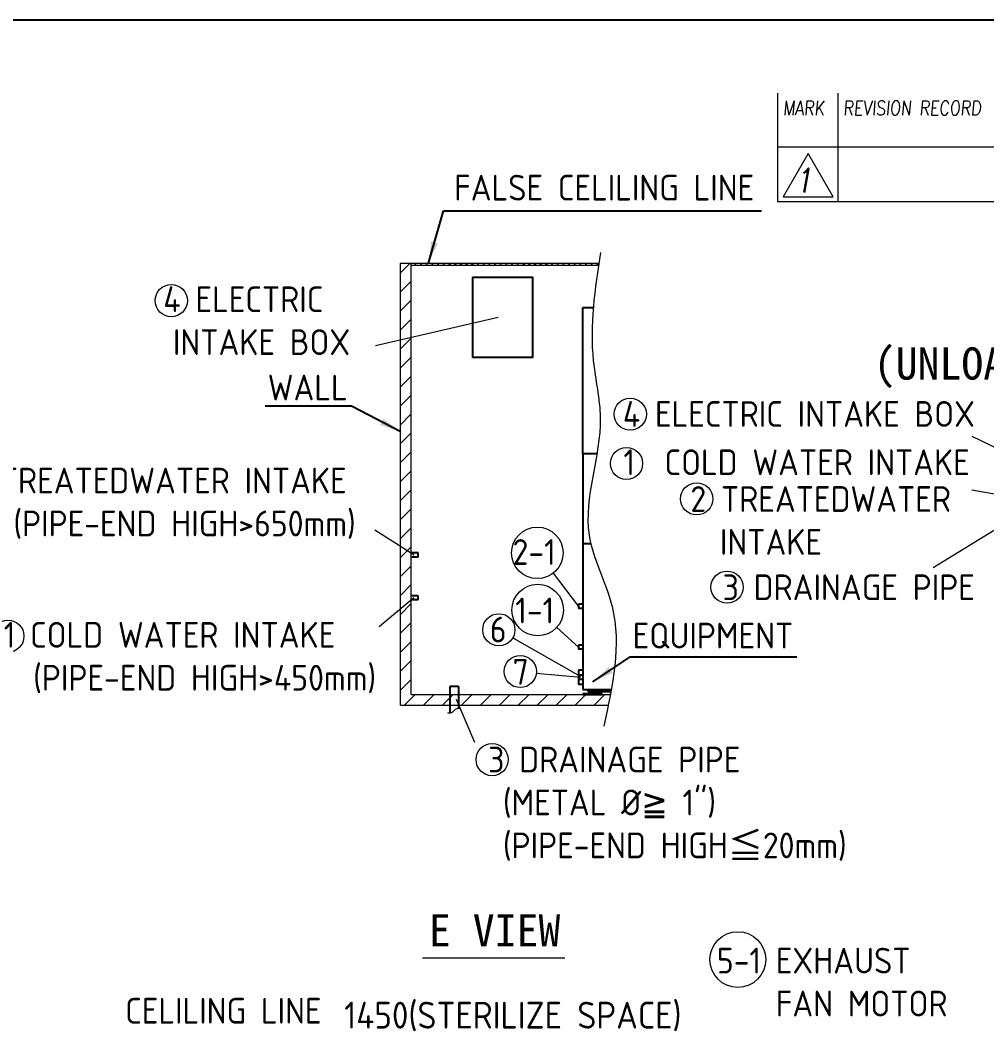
# Model space of a CAD drawing. Header units: millimetres. Extents: x 0 to 16408, y 0 to 11536.
# Drawn here: x 5484 to 9988, y 6858 to 11536 of the extents above; entities that cross this region are included whole.
import ezdxf

# ---------------------------------------------------------------- set-up
doc = ezdxf.new("R2010")
doc.units = ezdxf.units.MM
doc.header["$MEASUREMENT"] = 0
doc.linetypes.add('CENTER2', pattern=[28.575, 19.05, -3.175, 3.175, -3.175])
doc.linetypes.add('HIDDEN', pattern=[9.525, 6.35, -3.175])
doc.layers.get('0').update_dxf_attribs({"lineweight": 25})
for name, color, linetype, lineweight in [('D', 3, 'Continuous', 13), ('F', 7, 'Continuous', 15), ('H', 2, 'HIDDEN', 15), ('S', 4, 'Continuous', 15), ('T', 4, 'Continuous', 15)]:
    doc.layers.add(name, color=color, linetype=linetype, lineweight=lineweight)
doc.styles.get("Standard").update_dxf_attribs({"font": 'KAIU.TTF'})
doc.styles.add('STU25', font='isocp2.shx')
doc.styles.add('Text', font='romans.shx', dxfattribs={"width": 0.8, "oblique": 10})
doc.dimstyles.new('STU25', dxfattribs={"dimscale": 50, "dimtxt": 2.5, "dimasz": 2, "dimexe": 0.6, "dimexo": 1, "dimgap": 1, "dimtad": 1, "dimdsep": 46, "dimtxsty": 'STU25', "dimcen": 2, "dimazin": 2, "dimtfac": 1, "dimtmove": 0, "dimatfit": 3, "dimfxl": 0, "dimtolj": 1, "dimtzin": 0, "dimarcsym": 0})
doc.dimstyles.new('STU25$7', dxfattribs={"dimscale": 50, "dimtxt": 2.5, "dimasz": 2, "dimexe": 1.25, "dimexo": 0.625, "dimgap": 1, "dimtad": 0, "dimdec": 4, "dimdsep": 46, "dimtxsty": 'STU25', "dimcen": 2.5, "dimazin": 2, "dimtfac": 1, "dimtdec": 4, "dimtmove": 0, "dimatfit": 3, "dimfxl": 0, "dimtolj": 1, "dimtzin": 0, "dimarcsym": 0})

# ---------------------------------------------------------------- blocks, each defined once
blk = doc.blocks.new('*D12')
at = {"layer": 'D', "color": 0, "lineweight": -2}
for p, q in [((7083.7, 6613.1), (7083.7, 6803.5)), ((8533.7, 6613.1), (8533.7, 6803.5)), ((7183.7, 6773.5), (8433.7, 6773.5))]:
    blk.add_line(p, q, dxfattribs=at)
at = {"layer": 'D', "color": 0}
for points in [[(7183.7, 6790.2), (7183.7, 6756.8), (7083.7, 6773.5)], [(8433.7, 6756.8), (8433.7, 6790.2), (8533.7, 6773.5)]]:
    blk.add_solid(points, dxfattribs=at)
at = {"layer": 'Defpoints', "color": 0}
for p in [(8533.7, 6773.5), (7083.7, 6563.1), (8533.7, 6563.1)]:
    blk.add_point(p, dxfattribs=at)
at = {"layer": 'D', "color": 0, "insert": (6994.2, 6961), "char_height": 125, "attachment_point": 1, "style": 'STU25'}
blk.add_mtext('\\A1;1450(STERILIZE SPACE)', dxfattribs=at)

msp = doc.modelspace()

# ---------------------------------------------------------------- hatches: boundary and pattern name
at = {"layer": 'H', "ltscale": 5}
h = msp.add_hatch(dxfattribs=at)
h.set_pattern_fill('ANSI31', color=256, scale=500, style=0)
h.set_pattern_definition([(45, (225313.17, 24502.66), (-44.194174, 44.194174), [])])
h.paths.add_polyline_path([(7306.024, 8393.491), (7306.024, 10393.491), (7306.024, 10403.491), (7256.024, 10403.491), (7256.024, 8343.491), (8224.301, 8343.491), (8234.253, 8393.491)])
at = {"layer": 'H'}
h = msp.add_hatch(dxfattribs=at)
h.set_pattern_fill('ANSI31', color=256, scale=150, style=0)
h.set_pattern_definition([(45, (-19109.823, -2116.321), (-13.258252, 13.258252), [])])
edge = h.paths.add_edge_path()
edge.add_spline(control_points=[(8178.717, 10393.491), (8179.208, 10396.824), (8179.7, 10400.158), (8180.194, 10403.491)], knot_values=[49.26075054, 49.26075054, 49.26075054, 49.26075054, 59.25335895, 59.25335895, 59.25335895, 59.25335895], degree=3, periodic=0)
edge.add_line((8180.194, 10403.491), (7306.024, 10403.491))
edge.add_line((7306.024, 10403.491), (7306.024, 10393.491))
edge.add_line((7306.024, 10393.491), (8178.717, 10393.491))

# ---------------------------------------------------------------- linework, layer by layer
for p, q in [((7591.388, 10337.203), (7591.388, 9963.334)), ((8106.024, 9516.491), (8106.024, 10196.491)), ((8106.024, 10196.491), (8153.943, 10196.491)), ((8106.024, 9516.491), (8106.024, 9096.491)), ((8106.024, 9516.491), (8171.741, 9516.491)), ((8106.024, 9096.491), (8106.024, 8416.491)), ((8106.024, 9096.491), (8142.977, 9096.491)), ((8106.024, 9096.491), (8142.977, 9096.491)), ((8086.024, 8813.491), (8086.024, 8793.491)), ((8106.024, 8813.491), (8086.024, 8813.491)), ((8106.024, 8793.491), (8086.024, 8793.491)), ((8106.024, 8623.491), (8086.024, 8623.491)), ((8086.024, 8623.491), (8086.024, 8603.491)), ((8106.024, 8603.491), (8086.024, 8603.491)), ((8086.024, 8506.991), (8086.024, 8439.991)), ((8106.024, 8506.991), (8086.024, 8506.991)), ((8106.024, 8483.491), (8086.024, 8483.491)), ((8086.024, 8483.491), (8086.024, 8463.491)), ((8106.024, 8463.491), (8086.024, 8463.491)), ((8106.024, 8439.991), (8086.024, 8439.991)), ((8106.024, 8416.491), (8238.504, 8416.491)), ((8131.024, 8406.491), (8131.024, 8416.491)), ((8131.024, 8406.491), (8236.685, 8406.491)), ((8171.024, 8406.491), (8171.024, 8416.491))]:
    msp.add_line(p, q)
at = {"linetype": 'Continuous'}
for p, q in [((7338.399, 9053.491), (7306.024, 9053.491)), ((7338.399, 9033.491), (7306.024, 9033.491)), ((7338.399, 9033.491), (7338.399, 9053.491)), ((7338.399, 8853.491), (7306.024, 8853.491)), ((7338.399, 8833.491), (7338.399, 8853.491)), ((7338.399, 8833.491), (7306.024, 8833.491)), ((7526.024, 8430.608), (7486.024, 8430.608)), ((7486.024, 8430.608), (7486.024, 8307.351)), ((7526.024, 8430.608), (7526.024, 8329.185)), ((8195.524, 8396.491), (8106.524, 8396.491)), ((8106.524, 8396.491), (8106.524, 8393.491)), ((8106.524, 8393.491), (8195.524, 8393.491)), ((8164.303, 8406.491), (8137.745, 8406.491)), ((8137.745, 8406.491), (8137.745, 8396.491)), ((8144.385, 8406.491), (8144.385, 8396.491)), ((8157.664, 8406.491), (8157.664, 8396.491)), ((8164.303, 8396.491), (8164.303, 8406.491)), ((8195.524, 8393.491), (8195.524, 8396.491))]:
    msp.add_line(p, q, dxfattribs=at)
at = {"linetype": 'CENTER2'}
for p, q in [((8137.745, 8399.772), (8134.464, 8396.491)), ((8164.303, 8399.772), (8167.584, 8396.491))]:
    msp.add_line(p, q, dxfattribs=at)
at = {"linetype": 'Continuous'}
msp.add_lwpolyline([(7591.388, 10337.203), (7871.595, 10337.203), (7871.595, 9963.334), (7591.388, 9963.334)], dxfattribs=at)
at = {"layer": 'D'}
for p, q in [((7712.145, 10149.224), (7139.959, 10018.059)), ((9917.376, 9596.801), (10491.213, 9319.258)), ((10084.031, 9316.331), (9917.7, 9345.115)), ((7137.29, 9160.43), (7320.563, 9043.491)), ((7967.018, 8957.887), (8086.024, 8803.491)), ((7317.83, 8843.491), (7157.108, 8708.272)), ((7984.473, 8705.894), (8086.024, 8613.491)), ((7779.747, 8657.377), (8094.015, 8478.889)), ((7889.025, 8492.943), (8096.414, 8473.359)), ((7515.399, 8371.018), (7600.678, 8170.871)), ((7358.217, 7165.104), (8021.9, 7165.104))]:
    msp.add_line(p, q, dxfattribs=at)
at = {"layer": 'D', "linetype": 'Continuous'}
msp.add_line((10244.331, 9294.192), (9738.236, 8983.558), dxfattribs=at)
at = {"layer": 'D'}
for centre, radius in [((6188.707, 10228.483), 75), ((8326.675, 9699.407), 75), ((8309.413, 9469.472), 75), ((8636.124, 9304.742), 75), ((7893.76, 9052.93), 120), ((8777.641, 8893.308), 75), ((7895.717, 8786.655), 120), ((7714.531, 8694.416), 75), ((5427.461, 8664.537), 75), ((7814.357, 8499.994), 75), ((7683.44, 8089.351), 75), ((8827.873, 7157.623), 130)]:
    msp.add_circle(centre, radius, dxfattribs=at)
msp.add_spline([(7475.36, 8308.491), (7493.689, 8308.491), (7520.095, 8328.361), (7535.317, 8328.361)], degree=3, dxfattribs=at)
at = {"layer": 'Defpoints', "color": 6}
msp.add_lwpolyline([(0, 11536), (0, 0), (16408, 0), (16408, 11536)], close=True, dxfattribs=at)
at = {"layer": 'F'}
msp.add_line((9013.273, 11194.996), (9013.273, 10690.996), dxfattribs=at)
at = {"layer": 'F', "color": 7}
for p, q in [((9293.273, 11194.996), (9293.273, 10690.996)), ((16066.996, 10942.996), (9013.273, 10942.996)), ((9013.273, 10690.996), (16066.996, 10690.996))]:
    msp.add_line(p, q, dxfattribs=at)
msp.add_lwpolyline([(9155.408, 10913.858), (9039.064, 10712.344), (9271.752, 10712.344)], close=True, dxfattribs=at)
at = {"layer": 'S', "linetype": 'Continuous'}
for p, q in [((7256.024, 8343.491), (7256.024, 10403.491)), ((7306.024, 8393.491), (7306.024, 10403.491)), ((7306.024, 8393.491), (8234.253, 8393.491)), ((7256.024, 8343.491), (8224.301, 8343.491))]:
    msp.add_line(p, q, dxfattribs=at)
at = {"layer": 'S'}
for p, q in [((7256.024, 10403.491), (8180.194, 10403.491)), ((7306.024, 10393.491), (8178.717, 10393.491))]:
    msp.add_line(p, q, dxfattribs=at)
msp.add_spline([(8187.577, 10452.792), (8154.606, 9947.954), (8186.968, 9682.656), (8135.189, 9135.884), (8241.983, 8802.644), (8203.102, 8245.306)], degree=3, dxfattribs=at)

# ---------------------------------------------------------------- texts
at = {"layer": 'D', "style": 'STU25'}
for s, p in [('2-1', (7778.626, 8997.068)), ('1-1', (7791.153, 8724.485)), ('6', (7672.767, 8635.786)), ('7', (7778.436, 8438.524))]:
    msp.add_text(s, height=120, dxfattribs=at).set_placement(p)
at = {"layer": 'D', "color": 11, "attachment_point": 1}
for s, insert, char_height in [('{\\Fisocp2.shx;\\C3;FALSE CELILING LINE}', (7506.349, 10815), 120), ('{\\C3;(UNLOADING AREA)}', (9461.078, 10010.56), 150), ('{\\Fisocp2.shx;\\C3;WALL}', (6637.86, 9883.525), 120), ('{\\Fisocp2.shx;\\C3;EQUIPMENT}', (8337.87, 8727.376), 120), ('E VIEW', (7388.961, 7368.915), 150), ('{\\Fisocp.shx;\\C3;CELILING LINE\\f標楷體|b0|i0|c136|p65; }', (5973.812, 6978.962), 120)]:
    msp.add_mtext(s, dxfattribs=dict(at, insert=insert, char_height=char_height))
at = {"layer": 'D', "color": 11, "attachment_point": 1, "style": 'STU25'}
for s, insert, char_height in [('{\\C3;4 ELECTRIC \\P\\f????|b0|i0|c0|p54; \\Fisocp2.shx;INTAKE BOX}', (6151.619, 10295.11), 120), ('{\\C3;4 ELECTRIC INTAKE BOX}', (8292.306, 9760.41), 120), ('{\\C3;1  COLD WATER INTAKE}', (8295.061, 9535.237), 120), ('{\\C3;2TREATEDWATER INTAKE\\P  (PIPE-END HIGH>650mm)}', (5316.088, 9450.024), 120), ('{\\C3;2 TREATEDWATER \\P  INTAKE}', (8607.032, 9363.957), 120), ('{\\C3;3 DRAINAGE PIPE}', (8757.052, 8952.752), 120), ('{\\C3;1 COLD WATER INTAKE\\P  (PIPE-END HIGH>450mm)}', (5408.181, 8730.997), 120), ('{\\C3;3 DRAINAGE PIPE \\P (METAL %%C\\f新細明體|b0|i0|c136|p18;≧\\Fisocp2.shx; 1")\\P (PIPE-END HIGH\\f標楷體|b0|i0|c136|p65;≦\\Fisocp2.shx;20mm)}', (7664.867, 8149.81), 120), ('1. COLD WATER INTAKE OF ∅1/2", TEMPERATURE OF WATER 25°C, CONSUMPTION PER CYCLE \\P{\\Farsimp.shx|c136; \\Fisocp.shx|c136;10~300 LITERS. (WATER CONSUMPTION DETERMINED BY DRYING TIME) THE VACUUM PUMP 10 L/MIN. \\P PRESSURE OF WATER 0.5~10 bar\\f標楷體|b0|i0|c136|p65;、\\Fisocp.shx|c136;HARDNESS OF WATER 0.9°fH(0.09mmol/L)\\f標楷體|b0|i0|c136|p65;、\\Fisocp.shx|c136;pH 7~9\\f標楷體|b0|i0|c136|p65;、\\Fisocp.shx|c136;THE \\P CHLORIDES LEVEL WILL BE \\f標楷體|b0|i0|c136|p65;≦\\Fisocp.shx|c136;0.1 mg/l, PLACED THE WALL WITH BUILT-IN AND ACCESSIBLE KEY.\\P2.COLD TREATED WATER INTAKE OF ∅1/2"G, SUPPLIED AT TEMPERATURE OF 25°C, CONSUMPTION \\P PER 45L/CYC, PRESSURE OF WATER 0.5~10 bar\\f標楷體|b0|i0|c136|p65;、\\Fisocp.shx|c136;HARDNESS OF WATER\\f標楷體|b0|i0|c136|p65;≦\\Fisocp.shx|c136;0.2°fH(0.02mmol/L)\\f標楷體|b0|i0|c136|p65;，\\P\\Fisocp.shx|c136; pH 5~7AND WITH CONDUCTIVITY \\f標楷體|b0|i0|c136|p65;≦\\Fisocp.shx|c136;15μS/cm , PLACED THE WALL WITH BUILT-IN AND ACCESSIBLE KEY.}\\P\\P{\\Fisocp.shx|c136;NOTE:\\P EACH TIME THE STEAM GENERATOR IS EMPTIED FOR CLEANING OR MAINTENANCE, A FURTHER 15 \\P LITER OF WATER ARE NEEDED TO FILL IT UP AGAIN.\\P3. DRAINAGE PIPE ∅\\f標楷體|b0|i0|c136|p65;≧\\Fisocp.shx|c136;1" METALLIC PIPE, CORROSION RESISTANCE 2"G. AND A TEMPERATURE OF \\P 100°C ABOVE.\\P4.ELECTRIC INTAKE,12kWx4,WIRE 4 m LONG. (GENERAL POWER SUPPLY TO THE STERILIZER).}\\P\\P\\P\\P{\\Fisocp.shx|c136;NOTE:POWER INPUT MUST BE INSTALLED ACCORDING TO LOCAL APPLICABLE NORMS.\\P\\A1;\\Fisocp2.shx|c136;NOTE: ONCE THERE EXISTS REVERSING OF FAN BLADES THAT WILL CAUSED NO VACUUM VALUE, \\PTURN OFF THE MAIN POWER AND THEN SWITCH ANY TWO LINES OF THE THREE-PHASES EXCEPT GROUND LINE. \\PYOU MAY HAVE TO REPEAT THIS SWITCHING STEPS FOR TWO TIMES TO MATCH \\PWITH THE CORRECT ROTATING DIRECTION AS SHOWN ON THE PUMP. \\P\\Fisocp.shx|c136;5. CEILING MOUNTED AIR EXTRACTION WITH GRILLE DRAW 200 Kcal/h (LOADING / UNLOADING AREA).\\P5-1 CEILING MOUNTED AIR EXTRACTION WITH GRILLE DRAW 400 Kcal/h (STERILIZE AREA).\\P5-2. CEILING MOUNTED AIR EXTRACTION WITH GRILLE DRAW 200 Kcal/h (UNLOADING AREA).}\\P\\P\\A1;\\Fisocp.shx|c136;NOTE:(UNLOADING AREA)VENTILATE SHALL INDIVIDUAL INSTALL,CANNOT CONNECT WITH OTHER AREA.\\P\\P\\A1;\\Fisocp.shx|c136;6. A CHECK VALVE SHALL BE FITTED AS INDICATED IN THE DRAWING (7)AND(6) .\\P\\P\\A1;\\Fisocp.shx|c136;B. THE EQUIPMENT SHALL BE ADJUST TO A ANGLE OF 1°~2° WITH REAR SITE HIGHER THAN FRONT \\P SITE FOR THE PROPER OPERATION OF DRY AND DRAINAGE.', (571.059, 8086.06), 80), ('{{\\C3;5-1 EXHAUST \\P    FAN MOTOR}}', (8730.245, 7212.723), 120)]:
    msp.add_mtext(s, dxfattribs=dict(at, insert=insert, char_height=char_height))
at = {"layer": 'F', "color": 1, "lineweight": 15, "style": 'Text', "oblique": 5, "width": 0.8}
for s, p in [('MARK', (9038.039, 11092.35)), ('REVISION RECORD', (9318.039, 11092.35))]:
    msp.add_text(s, height=67.2, dxfattribs=at).set_placement(p)
at = {"layer": 'T', "lineweight": 20, "style": 'Text', "oblique": 10, "width": 0.8}
msp.add_text('1', height=112, dxfattribs=at).set_placement((9095.096, 10732.309))

# ---------------------------------------------------------------- dimensions: what is measured, and where the dimension line sits
at = {"layer": 'D'}
dim = msp.add_linear_dim(base=(8533.697, 6773.499), p1=(7083.697, 6563.066), p2=(8533.697, 6563.066), text='<>(STERILIZE SPACE)', dimstyle='STU25', dxfattribs=at)
dim.commit()
dim.dimension.update_dxf_attribs({"geometry": '*D12', "text_midpoint": (7831.638, 6773.499), "dimtype": 160})

# ---------------------------------------------------------------- leaders
for points in [[(7386.554, 10403.491), (7456.701, 10647.025), (8938.159, 10647.025)], [(7257.559, 9616.916), (7028.37, 9737.044), (6626.355, 9737.044)], [(8152.577, 8451.398), (8325.952, 8568.725), (9103.342, 8568.725)]]:
    msp.add_leader(points, dimstyle='STU25$7', override={"dimgap": 1, "dimtad": 0}, dxfattribs=at)

doc.saveas('drawing.dxf')
